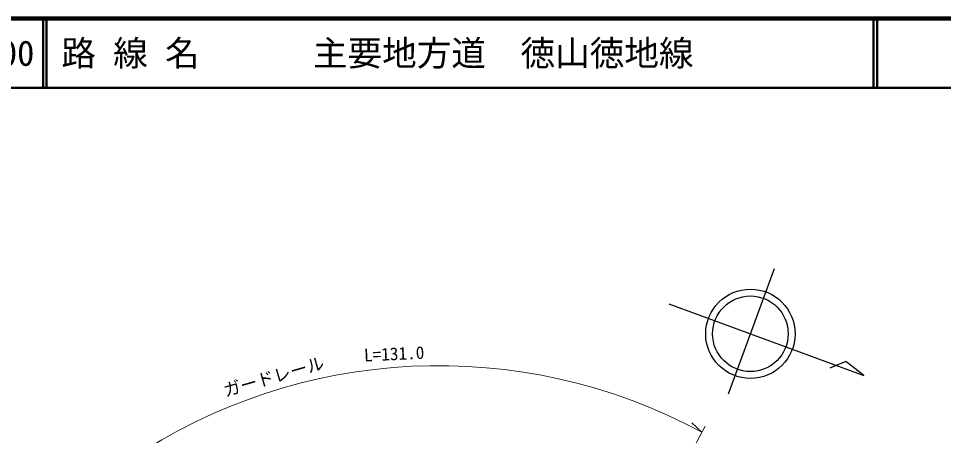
# Model space of a CAD drawing. Units: millimetres, scale not verified. Extents: x 40000 to 680000, y 20000 to 380000.
# Drawn here: x 174190 to 307852, y 319799 to 380000 of the extents above; entities that cross this region are included whole.
import ezdxf
from ezdxf.enums import TextEntityAlignment as Align

# ---------------------------------------------------------------- set-up
doc = ezdxf.new("R2010")
doc.units = ezdxf.units.MM
doc.header["$LTSCALE"] = 1000
for name, color, linetype, lineweight in [('M-BMK-SRVR', 3, 'Continuous', 25), ('M-STR-HTXT', 7, 'Continuous', 13), ('M-TTL', 2, 'Continuous', 140), ('M-TTL-LINE', 7, 'Continuous', 50)]:
    doc.layers.add(name, color=color, linetype=linetype, lineweight=lineweight)
doc.layers.add('M-TTL-TXT', color=7, linetype='Continuous')
doc.styles.add('ＭＳ ゴシック', font='')
doc.styles.get('ＭＳ ゴシック').set_extended_font_data('MS Gothic')

msp = doc.modelspace()

# ---------------------------------------------------------------- linework, layer by layer
at = {"layer": 'M-BMK-SRVR'}
msp.add_line((283389, 343864), (276750, 325755), dxfattribs=at)
msp.add_lwpolyline([(268181, 338794), (296348, 328467), (293755, 330472), (291411, 329519)], dxfattribs=at)
for radius in [6451, 5458]:
    msp.add_circle((279949, 334480), radius, dxfattribs=at)
at = {"layer": 'M-STR-HTXT'}
for p, q in [((268179, 311462), (273409, 321138)), ((272934, 320259), (271500, 321602))]:
    msp.add_line(p, q, dxfattribs=at)
msp.add_arc((234892, 249882), 80000, 61.60677, 123.9805, dxfattribs=at)
at = {"layer": 'M-TTL'}
msp.add_line((680000, 380000), (40000, 380000), dxfattribs=at)
msp.add_line((680000, 380000), (40000, 380000), dxfattribs=at)
at = {"layer": 'M-TTL-LINE'}
for p, q in [((177750, 380000), (177750, 370000)), ((177750, 380000), (177750, 370000)), ((178250, 380000), (178250, 370000)), ((178250, 380000), (178250, 370000)), ((297750, 380000), (297750, 370000)), ((297750, 380000), (297750, 370000)), ((298250, 380000), (298250, 370000)), ((298250, 380000), (298250, 370000)), ((40000, 370000), (680000, 370000)), ((40000, 370000), (680000, 370000))]:
    msp.add_line(p, q, dxfattribs=at)

# ---------------------------------------------------------------- texts
at = {"layer": 'M-STR-HTXT', "style": 'ＭＳ ゴシック'}
for s, rotation, p in [('L=131.0', 2.63, (228535, 330131)), ('ガードレール', 15.96, (211467, 326899))]:
    msp.add_text(s, height=1833, rotation=rotation, dxfattribs=at).set_placement(p, align=Align.BOTTOM_CENTER)
at = {"layer": 'M-TTL-TXT', "style": 'ＭＳ ゴシック'}
for s, p in [('路 線 名', (180380, 375000)), ('路 線 名', (180380, 375000)), ('主要地方道\u3000徳山徳地線', (216734, 375000)), ('021-00', (161521, 375000))]:
    msp.add_text(s, height=3666, dxfattribs=at).set_placement(p, align=Align.MIDDLE_LEFT)

doc.saveas('drawing.dxf')
